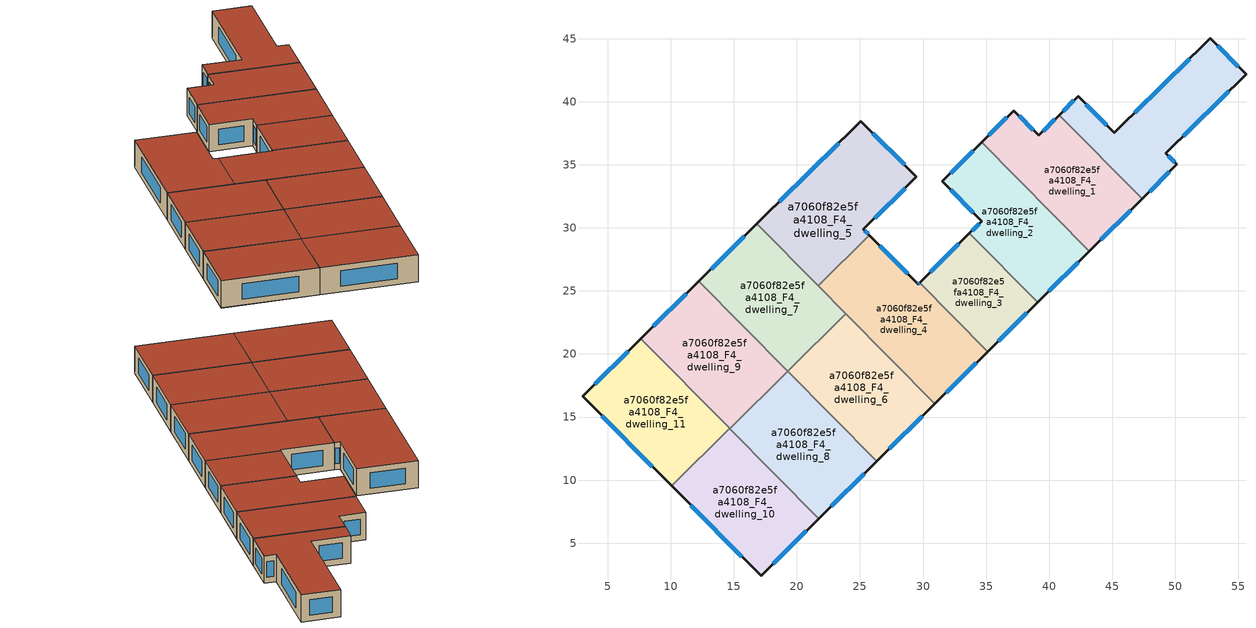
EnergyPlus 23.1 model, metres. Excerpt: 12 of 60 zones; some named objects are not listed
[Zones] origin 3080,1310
a7060f82e5fa4108_F4_dwelling_0
 floor to a7060f82e5fa4108_F3_dwelling_0 (EU_floor_Construction): 52.76,45.03 55.6,42.18 49.25,35.9 50.13,35.02 47.37,32.3 40.79,38.94 42.29,40.42 45.18,37.52 z12
 wall outside (EU_wall_Construction): 47.37,32.3 50.13,35.02 49.26,35.9 55.6,42.18 52.76,45.03 45.18,37.52 42.29,40.42 40.79,38.94 z12:15
 wall to a7060f82e5fa4108_F4_dwelling_1 (EU_wall_Construction): 40.8,38.94 47.37,32.3 z12:15
 window (EU_Window_Construction): 54.99,42.79 53.37,44.42 / 50.61,37.25 54.24,40.83 / 49.94,35.21 49.44,35.72 / 47.96,32.88 49.54,34.44 / 41.97,40.11 41.11,39.26 / 44.56,38.14 42.91,39.8 / 51.13,43.42 46.8,39.13 z12.64:14.36
 roof outside (EU_roof_Construction): 50.13,35.02 49.26,35.9 55.6,42.18 52.76,45.03 45.18,37.52 42.29,40.42 40.79,38.94 47.37,32.3 z15
a7060f82e5fa4108_F4_dwelling_1
 floor to a7060f82e5fa4108_F3_dwelling_1 (EU_floor_Construction): 40.79,38.94 47.37,32.3 43.19,28.16 34.66,36.79 37.2,39.29 39.16,37.33 z12
 wall outside (EU_wall_Construction): 43.19,28.16 47.37,32.3 / 40.79,38.94 39.16,37.33 37.2,39.29 34.66,36.79 z12:15
 wall to a7060f82e5fa4108_F4_dwelling_2 (EU_wall_Construction): 34.66,36.79 43.19,28.16 z12:15
 window (EU_Window_Construction): 44.09,29.05 46.48,31.41 / 36.65,38.76 35.2,37.32 / 38.74,37.75 37.62,38.87 / 40.45,38.6 39.51,37.67 z12.64:14.36
 roof outside (EU_roof_Construction): 47.37,32.3 40.79,38.94 39.16,37.33 37.2,39.29 34.66,36.79 43.19,28.16 z15
a7060f82e5fa4108_F4_dwelling_10
 floor to a7060f82e5fa4108_F3_dwelling_10 (EU_floor_Construction): 14.67,14.09 21.74,6.94 17.16,2.42 10.07,9.55 z12
 wall outside (EU_wall_Construction): 10.07,9.55 17.16,2.42 21.74,6.94 z12:15
 wall to a7060f82e5fa4108_F4_dwelling_8 (EU_wall_Construction): 21.74,6.94 14.68,14.08 z12:15
 wall to a7060f82e5fa4108_F4_dwelling_11 (EU_wall_Construction): 14.67,14.09 10.07,9.55 z12:15
 wall to a7060f82e5fa4108_F4_dwelling_9 (EU_wall_Construction): 14.68,14.08 14.67,14.09 z12:15
 window (EU_Window_Construction): 11.59,8.02 15.64,3.94 / 18.14,3.39 20.76,5.97 z12.64:14.36
 roof outside (EU_roof_Construction): 21.74,6.94 14.67,14.09 10.07,9.55 17.16,2.42 z15
a7060f82e5fa4108_F4_dwelling_11
 floor to a7060f82e5fa4108_F3_dwelling_11 (EU_floor_Construction): 7.63,21.21 14.67,14.09 10.07,9.55 3,16.64 z12
 wall outside (EU_wall_Construction): 7.63,21.21 3.01,16.64 10.07,9.55 z12:15
 wall to a7060f82e5fa4108_F4_dwelling_9 (EU_wall_Construction): 14.67,14.09 7.63,21.21 z12:15
 window (EU_Window_Construction): 4.52,15.12 8.55,11.07 / 6.64,20.23 4,17.62 z12.64:14.36
 roof outside (EU_roof_Construction): 14.67,14.09 7.63,21.21 3.01,16.64 10.07,9.55 z15
a7060f82e5fa4108_F4_dwelling_2
 floor to a7060f82e5fa4108_F3_dwelling_2 (EU_floor_Construction): 34.66,36.79 43.19,28.16 39.09,24.1 33.68,29.57 34.65,30.54 31.52,33.68 z12
 wall outside (EU_wall_Construction): 39.09,24.1 43.19,28.16 / 34.66,36.79 31.52,33.68 34.65,30.54 33.68,29.57 z12:15
 wall to a7060f82e5fa4108_F4_dwelling_3 (EU_wall_Construction): 33.68,29.57 39.09,24.1 z12:15
 window (EU_Window_Construction): 39.97,24.97 42.31,27.29 / 34.44,30.33 33.89,29.78 / 32.19,33.01 33.98,31.21 / 33.99,36.12 32.19,34.35 z12.64:14.36
 roof outside (EU_roof_Construction): 43.19,28.16 34.66,36.79 31.52,33.68 34.65,30.54 33.68,29.57 39.09,24.1 z15
a7060f82e5fa4108_F4_dwelling_3
 floor to a7060f82e5fa4108_F3_dwelling_3 (EU_floor_Construction): 33.68,29.57 39.09,24.1 35.13,20.19 29.72,25.66 z12
 wall outside (EU_wall_Construction): 35.13,20.19 39.09,24.1 / 33.68,29.57 29.72,25.66 z12:15
 wall to a7060f82e5fa4108_F4_dwelling_4 (EU_wall_Construction): 29.72,25.66 35.13,20.19 z12:15
 window (EU_Window_Construction): 35.98,21.03 38.24,23.26 / 32.83,28.73 30.57,26.5 z12.64:14.36
 roof outside (EU_roof_Construction): 39.09,24.1 33.68,29.57 29.72,25.66 35.13,20.19 z15
a7060f82e5fa4108_F4_dwelling_4
 floor to a7060f82e5fa4108_F3_dwelling_4 (EU_floor_Construction): 29.72,25.66 35.13,20.19 30.94,16.04 21.68,25.41 25.74,29.42 29.6,25.54 z12
 wall outside (EU_wall_Construction): 29.72,25.66 29.6,25.54 25.74,29.42 / 30.94,16.04 35.13,20.19 z12:15
 wall to a7060f82e5fa4108_F4_dwelling_5 (EU_wall_Construction): 25.74,29.42 21.68,25.41 z12:15
 wall to a7060f82e5fa4108_F4_dwelling_6 (EU_wall_Construction): 23.88,23.18 30.94,16.04 z12:15
 wall to a7060f82e5fa4108_F4_dwelling_7 (EU_wall_Construction): 21.68,25.41 23.88,23.18 z12:15
 window (EU_Window_Construction): 28.78,26.37 26.57,28.59 / 29.7,25.64 29.63,25.57 / 31.84,16.93 34.24,19.3 z12.64:14.36
 roof outside (EU_roof_Construction): 35.13,20.19 29.72,25.66 29.6,25.54 25.74,29.42 21.68,25.41 30.94,16.04 z15
a7060f82e5fa4108_F4_dwelling_5
 floor to a7060f82e5fa4108_F3_dwelling_5 (EU_floor_Construction): 25.07,38.46 29.48,34.05 25.27,29.88 25.74,29.42 21.68,25.41 16.83,30.31 z12
 wall outside (EU_wall_Construction): 25.74,29.42 25.28,29.88 29.48,34.05 25.07,38.46 16.83,30.31 z12:15
 wall to a7060f82e5fa4108_F4_dwelling_7 (EU_wall_Construction): 16.83,30.31 21.68,25.41 z12:15
 window (EU_Window_Construction): 23.3,36.72 18.59,32.06 / 28.53,34.99 26.01,37.52 / 26.17,30.77 28.58,33.16 / 25.64,29.52 25.37,29.78 z12.64:14.36
 roof outside (EU_roof_Construction): 25.74,29.42 25.28,29.88 29.48,34.05 25.07,38.46 16.83,30.31 21.68,25.41 z15
a7060f82e5fa4108_F4_dwelling_6
 floor to a7060f82e5fa4108_F3_dwelling_6 (EU_floor_Construction): 23.88,23.18 30.94,16.04 26.34,11.49 19.28,18.63 z12
 wall outside (EU_wall_Construction): 26.34,11.49 30.94,16.04 z12:15
 wall to a7060f82e5fa4108_F4_dwelling_8 (EU_wall_Construction): 19.28,18.63 26.34,11.49 z12:15
 wall to a7060f82e5fa4108_F4_dwelling_7 (EU_wall_Construction): 23.88,23.18 19.28,18.63 z12:15
 window (EU_Window_Construction): 27.33,12.47 29.95,15.07 z12.64:14.36
 roof outside (EU_roof_Construction): 30.94,16.04 23.88,23.18 19.28,18.63 26.34,11.49 z15
a7060f82e5fa4108_F4_dwelling_7
 floor to a7060f82e5fa4108_F3_dwelling_7 (EU_floor_Construction): 16.83,30.31 23.88,23.18 19.28,18.63 12.23,25.76 z12
 wall outside (EU_wall_Construction): 16.83,30.31 12.23,25.76 z12:15
 wall to a7060f82e5fa4108_F4_dwelling_9 (EU_wall_Construction): 12.23,25.76 19.28,18.63 z12:15
 window (EU_Window_Construction): 15.84,29.34 13.21,26.74 z12.64:14.36
 roof outside (EU_roof_Construction): 23.88,23.18 16.83,30.31 12.23,25.76 19.28,18.63 z15
a7060f82e5fa4108_F4_dwelling_8
 floor to a7060f82e5fa4108_F3_dwelling_8 (EU_floor_Construction): 19.28,18.63 26.34,11.49 21.74,6.94 14.68,14.08 z12
 wall outside (EU_wall_Construction): 21.74,6.94 26.34,11.49 z12:15
 wall to a7060f82e5fa4108_F4_dwelling_9 (EU_wall_Construction): 19.28,18.63 14.68,14.08 z12:15
 window (EU_Window_Construction): 22.73,7.92 25.35,10.52 z12.64:14.36
 roof outside (EU_roof_Construction): 26.34,11.49 19.28,18.63 14.68,14.08 21.74,6.94 z15
a7060f82e5fa4108_F4_dwelling_9
 floor to a7060f82e5fa4108_F3_dwelling_9 (EU_floor_Construction): 12.23,25.76 19.28,18.63 14.68,14.08 7.63,21.21 z12
 wall outside (EU_wall_Construction): 12.23,25.76 7.63,21.21 z12:15
 window (EU_Window_Construction): 11.24,24.79 8.61,22.19 z12.64:14.36
 roof outside (EU_roof_Construction): 19.28,18.63 12.23,25.76 7.63,21.21 14.68,14.08 z15
[Building]
EU S2 Campaign: North Axis=0; Terrain=City; Solar Distribution=FullExterior
[Site:Location]
Yerevan-Zvartnots.Intl.AP: Latitude=40.15; Longitude=44.383; Time Zone=4; Elevation=854
[SizingPeriod:WeatherFileDays]
AnnualSizingPeriod: Begin Month=1; Begin Day of Month=1; End Month=12; End Day of Month=31; Day of Week for Start Day=Monday; Use Weather File Daylight Saving Period=No; Use Weather File Rain and Snow Indicators=No
[MATERIAL]
EU_InternalMass_Material: Roughness=MediumRough; Thickness=0.1; Conductivity=1; Density=1800; Specific Heat=900; Thermal Absorptance=0.9; Solar Absorptance=0.7; Visible Absorptance=0.7
[MATERIAL:NOMASS] Roughness=MediumRough; Thermal Absorptance=0.9; Solar Absorptance=0.7; Visible Absorptance=0.7
Name | Thermal Resistance
EU_wall_NoMass | 1.05043
EU_roof_NoMass | 1.45357
EU_floor_NoMass | 0.478065
[WINDOWMATERIAL:SIMPLEGLAZINGSYSTEM]
EU_Window_SimpleGlazing: UFactor=2.5566; Solar Heat Gain Coefficient=0.75; Visible Transmittance=0.75
[CONSTRUCTION]
EU_wall_Construction: EU_wall_NoMass
EU_roof_Construction: EU_roof_NoMass
EU_floor_Construction: EU_floor_NoMass
EU_Window_Construction: EU_Window_SimpleGlazing
EU_InternalMass_Construction: EU_InternalMass_Material
[ZONE] Type=1; Multiplier=1; Ceiling Height=autocalculate; Floor Area=autocalculate; Part of Total Floor Area=Yes
Name | Volume
a7060f82e5fa4108_F4_dwelling_0; a7060f82e5fa4108_F4_dwelling_10 | 194.748
a7060f82e5fa4108_F4_dwelling_1 | 194.738
a7060f82e5fa4108_F4_dwelling_11 | 194.739
a7060f82e5fa4108_F4_dwelling_2 | 191.966
a7060f82e5fa4108_F4_dwelling_3 | 128.284
a7060f82e5fa4108_F4_dwelling_4 | 230.124
a7060f82e5fa4108_F4_dwelling_5 | 228.623
a7060f82e5fa4108_F4_dwelling_6 | 194.707
a7060f82e5fa4108_F4_dwelling_7 | 194.721
a7060f82e5fa4108_F4_dwelling_8 | 194.75
a7060f82e5fa4108_F4_dwelling_9 | 194.763
[INTERNALMASS] Construction=EU_InternalMass_Construction
Name | Zone or ZoneList | Surface Area
a7060f82e5fa4108_F4_dwelling_0_EU_InternalMass | a7060f82e5fa4108_F4_dwelling_0 | 64.9159
a7060f82e5fa4108_F4_dwelling_1_EU_InternalMass | a7060f82e5fa4108_F4_dwelling_1 | 64.9126
a7060f82e5fa4108_F4_dwelling_2_EU_InternalMass | a7060f82e5fa4108_F4_dwelling_2 | 63.9889
a7060f82e5fa4108_F4_dwelling_3_EU_InternalMass | a7060f82e5fa4108_F4_dwelling_3 | 42.7654
a7060f82e5fa4108_F4_dwelling_4_EU_InternalMass | a7060f82e5fa4108_F4_dwelling_4 | 76.7035
a7060f82e5fa4108_F4_dwelling_5_EU_InternalMass | a7060f82e5fa4108_F4_dwelling_5 | 76.2069
a7060f82e5fa4108_F4_dwelling_6_EU_InternalMass | a7060f82e5fa4108_F4_dwelling_6 | 64.9024
a7060f82e5fa4108_F4_dwelling_7_EU_InternalMass | a7060f82e5fa4108_F4_dwelling_7 | 64.907
a7060f82e5fa4108_F4_dwelling_8_EU_InternalMass | a7060f82e5fa4108_F4_dwelling_8 | 64.9166
a7060f82e5fa4108_F4_dwelling_9_EU_InternalMass | a7060f82e5fa4108_F4_dwelling_9 | 64.9212
a7060f82e5fa4108_F4_dwelling_10_EU_InternalMass | a7060f82e5fa4108_F4_dwelling_10 | 64.9162
a7060f82e5fa4108_F4_dwelling_11_EU_InternalMass | a7060f82e5fa4108_F4_dwelling_11 | 64.9132
[OTHEREQUIPMENT] Fuel Type=Electricity; Design Level Calculation Method=Watts/Area; Power per Zone Floor Area=1; Fraction Latent=0; Fraction Radiant=0; Fraction Lost=0; Carbon Dioxide Generation Rate=0; EndUse Subcategory=EU_Step8_InternalGains
Name | Zone or ZoneList or Space or SpaceList | Schedule
EU_Step8_InternalGain_a7060f82e5fa4108_F4_dwelling_0_f000 | a7060f82e5fa4108_F4_dwelling_0 | EU_Step8_GainSchedule_a7060f82e5fa4108_F4_dwelling_0_f000
EU_Step8_InternalGain_a7060f82e5fa4108_F4_dwelling_1_f000 | a7060f82e5fa4108_F4_dwelling_1 | EU_Step8_GainSchedule_a7060f82e5fa4108_F4_dwelling_1_f000
EU_Step8_InternalGain_a7060f82e5fa4108_F4_dwelling_2_f000 | a7060f82e5fa4108_F4_dwelling_2 | EU_Step8_GainSchedule_a7060f82e5fa4108_F4_dwelling_2_f000
EU_Step8_InternalGain_a7060f82e5fa4108_F4_dwelling_3_f000 | a7060f82e5fa4108_F4_dwelling_3 | EU_Step8_GainSchedule_a7060f82e5fa4108_F4_dwelling_3_f000
EU_Step8_InternalGain_a7060f82e5fa4108_F4_dwelling_4_f000 | a7060f82e5fa4108_F4_dwelling_4 | EU_Step8_GainSchedule_a7060f82e5fa4108_F4_dwelling_4_f000
EU_Step8_InternalGain_a7060f82e5fa4108_F4_dwelling_5_f000 | a7060f82e5fa4108_F4_dwelling_5 | EU_Step8_GainSchedule_a7060f82e5fa4108_F4_dwelling_5_f000
EU_Step8_InternalGain_a7060f82e5fa4108_F4_dwelling_6_f000 | a7060f82e5fa4108_F4_dwelling_6 | EU_Step8_GainSchedule_a7060f82e5fa4108_F4_dwelling_6_f000
EU_Step8_InternalGain_a7060f82e5fa4108_F4_dwelling_7_f000 | a7060f82e5fa4108_F4_dwelling_7 | EU_Step8_GainSchedule_a7060f82e5fa4108_F4_dwelling_7_f000
EU_Step8_InternalGain_a7060f82e5fa4108_F4_dwelling_8_f000 | a7060f82e5fa4108_F4_dwelling_8 | EU_Step8_GainSchedule_a7060f82e5fa4108_F4_dwelling_8_f000
EU_Step8_InternalGain_a7060f82e5fa4108_F4_dwelling_9_f000 | a7060f82e5fa4108_F4_dwelling_9 | EU_Step8_GainSchedule_a7060f82e5fa4108_F4_dwelling_9_f000
EU_Step8_InternalGain_a7060f82e5fa4108_F4_dwelling_10_f000 | a7060f82e5fa4108_F4_dwelling_10 | EU_Step8_GainSchedule_a7060f82e5fa4108_F4_dwelling_10_f000
EU_Step8_InternalGain_a7060f82e5fa4108_F4_dwelling_11_f000 | a7060f82e5fa4108_F4_dwelling_11 | EU_Step8_GainSchedule_a7060f82e5fa4108_F4_dwelling_11_f000
[ZONEVENTILATION:DESIGNFLOWRATE] Schedule=EU_AlwaysOn; Design Flow Rate Calculation Method=AirChanges/Hour; Air Changes per Hour=0.557805; Ventilation Type=Natural; Fan Pressure Rise=0; Fan Total Efficiency=1; Constant Term Coefficient=1; Temperature Term Coefficient=0; Velocity Term Coefficient=0; Velocity Squared Term Coefficient=0; Minimum Indoor Temperature=-100; Maximum Indoor Temperature=100; Delta Temperature=-100; Minimum Outdoor Temperature=-100; Maximum Outdoor Temperature=100; Maximum Wind Speed=40
Name | Zone or ZoneList or Space or SpaceList
EU_ConstantAir_a7060f82e5fa4108_F4_dwelling_0 | a7060f82e5fa4108_F4_dwelling_0
EU_ConstantAir_a7060f82e5fa4108_F4_dwelling_1 | a7060f82e5fa4108_F4_dwelling_1
EU_ConstantAir_a7060f82e5fa4108_F4_dwelling_2 | a7060f82e5fa4108_F4_dwelling_2
EU_ConstantAir_a7060f82e5fa4108_F4_dwelling_3 | a7060f82e5fa4108_F4_dwelling_3
EU_ConstantAir_a7060f82e5fa4108_F4_dwelling_4 | a7060f82e5fa4108_F4_dwelling_4
EU_ConstantAir_a7060f82e5fa4108_F4_dwelling_5 | a7060f82e5fa4108_F4_dwelling_5
EU_ConstantAir_a7060f82e5fa4108_F4_dwelling_6 | a7060f82e5fa4108_F4_dwelling_6
EU_ConstantAir_a7060f82e5fa4108_F4_dwelling_7 | a7060f82e5fa4108_F4_dwelling_7
EU_ConstantAir_a7060f82e5fa4108_F4_dwelling_8 | a7060f82e5fa4108_F4_dwelling_8
EU_ConstantAir_a7060f82e5fa4108_F4_dwelling_9 | a7060f82e5fa4108_F4_dwelling_9
EU_ConstantAir_a7060f82e5fa4108_F4_dwelling_10 | a7060f82e5fa4108_F4_dwelling_10
EU_ConstantAir_a7060f82e5fa4108_F4_dwelling_11 | a7060f82e5fa4108_F4_dwelling_11
[HVACTEMPLATE:ZONE:IDEALLOADSAIRSYSTEM] System Availability Schedule=EU_AlwaysOn; Maximum Heating Supply Air Temperature=50; Minimum Cooling Supply Air Temperature=13; Maximum Heating Supply Air Humidity Ratio=0.0156; Minimum Cooling Supply Air Humidity Ratio=0.0077; Heating Limit=NoLimit; Cooling Limit=NoLimit; Heating Availability Schedule=EU_AlwaysOn; Cooling Availability Schedule=EU_CoolingOff; Dehumidification Control Type=ConstantSensibleHeatRatio; Cooling Sensible Heat Ratio=0.7; Dehumidification Setpoint=60; Humidification Control Type=None; Humidification Setpoint=30; Outdoor Air Method=None; Outdoor Air Flow Rate per Person=0.00944; Outdoor Air Flow Rate per Zone Floor Area=0; Outdoor Air Flow Rate per Zone=0; Demand Controlled Ventilation Type=None; Outdoor Air Economizer Type=NoEconomizer; Heat Recovery Type=None; Sensible Heat Recovery Effectiveness=0.7; Latent Heat Recovery Effectiveness=0.65
Name | Template Thermostat
a7060f82e5fa4108_F4_dwelling_0 | EU_HeatOnly_a7060f82e5fa4108_F4_dwelling_0
a7060f82e5fa4108_F4_dwelling_1 | EU_HeatOnly_a7060f82e5fa4108_F4_dwelling_1
a7060f82e5fa4108_F4_dwelling_2 | EU_HeatOnly_a7060f82e5fa4108_F4_dwelling_2
a7060f82e5fa4108_F4_dwelling_3 | EU_HeatOnly_a7060f82e5fa4108_F4_dwelling_3
a7060f82e5fa4108_F4_dwelling_4 | EU_HeatOnly_a7060f82e5fa4108_F4_dwelling_4
a7060f82e5fa4108_F4_dwelling_5 | EU_HeatOnly_a7060f82e5fa4108_F4_dwelling_5
a7060f82e5fa4108_F4_dwelling_6 | EU_HeatOnly_a7060f82e5fa4108_F4_dwelling_6
a7060f82e5fa4108_F4_dwelling_7 | EU_HeatOnly_a7060f82e5fa4108_F4_dwelling_7
a7060f82e5fa4108_F4_dwelling_8 | EU_HeatOnly_a7060f82e5fa4108_F4_dwelling_8
a7060f82e5fa4108_F4_dwelling_9 | EU_HeatOnly_a7060f82e5fa4108_F4_dwelling_9
a7060f82e5fa4108_F4_dwelling_10 | EU_HeatOnly_a7060f82e5fa4108_F4_dwelling_10
a7060f82e5fa4108_F4_dwelling_11 | EU_HeatOnly_a7060f82e5fa4108_F4_dwelling_11
[SIZING:ZONE] Zone Cooling Design Supply Air Temperature Input Method=SupplyAirTemperature; Zone Cooling Design Supply Air Temperature=13; Zone Heating Design Supply Air Temperature Input Method=SupplyAirTemperature; Zone Heating Design Supply Air Temperature=50; Zone Cooling Design Supply Air Humidity Ratio=0.008; Zone Heating Design Supply Air Humidity Ratio=0.008; Cooling Design Air Flow Method=DesignDay; Cooling Design Air Flow Rate=0; Cooling Minimum Air Flow per Zone Floor Area=0.000762; Cooling Minimum Air Flow=0; Cooling Minimum Air Flow Fraction=0.2; Heating Design Air Flow Method=DesignDay; Heating Design Air Flow Rate=0; Heating Maximum Air Flow per Zone Floor Area=0.002032; Heating Maximum Air Flow=0.141576; Heating Maximum Air Flow Fraction=0.3; Account for Dedicated Outdoor Air System=No; Dedicated Outdoor Air System Control Strategy=NeutralSupplyAir; Dedicated Outdoor Air Low Setpoint Temperature for Design=autosize; Dedicated Outdoor Air High Setpoint Temperature for Design=autosize; Zone Load Sizing Method=Sensible Load Only No Latent Load; Zone Latent Cooling Design Supply Air Humidity Ratio Input Method=HumidityRatioDifference; Zone Cooling Design Supply Air Humidity Ratio Difference=0.005; Zone Latent Heating Design Supply Air Humidity Ratio Input Method=HumidityRatioDifference; Zone Humidification Design Supply Air Humidity Ratio Difference=0.005
a7060f82e5fa4108_F4_dwelling_0; a7060f82e5fa4108_F4_dwelling_1; a7060f82e5fa4108_F4_dwelling_2; a7060f82e5fa4108_F4_dwelling_3; a7060f82e5fa4108_F4_dwelling_4; a7060f82e5fa4108_F4_dwelling_5; a7060f82e5fa4108_F4_dwelling_6; a7060f82e5fa4108_F4_dwelling_7; a7060f82e5fa4108_F4_dwelling_8; a7060f82e5fa4108_F4_dwelling_9; a7060f82e5fa4108_F4_dwelling_10; a7060f82e5fa4108_F4_dwelling_11
[SCHEDULE:CONSTANT]
Name | Hourly Value
EU_AlwaysOn | 1
EU_CoolingOff | 0
[SCHEDULE:FILE] Column Number=1; Rows to Skip at Top=0; Number of Hours of Data=8760; Column Separator=Comma; Interpolate to Timestep=No; Minutes per Item=60; Adjust Schedule for Daylight Savings=Yes
Name | File
EU_Step8_GainSchedule_a7060f82e5fa4108_F4_dwelling_0_f000 | ../../schedules/a7060f82e5fa4108/a7060f82e5fa4108_F4_dwelling_0_f000_gain.csv
EU_Step8_GainSchedule_a7060f82e5fa4108_F4_dwelling_1_f000 | ../../schedules/a7060f82e5fa4108/a7060f82e5fa4108_F4_dwelling_1_f000_gain.csv
EU_Step8_GainSchedule_a7060f82e5fa4108_F4_dwelling_2_f000 | ../../schedules/a7060f82e5fa4108/a7060f82e5fa4108_F4_dwelling_2_f000_gain.csv
EU_Step8_GainSchedule_a7060f82e5fa4108_F4_dwelling_3_f000 | ../../schedules/a7060f82e5fa4108/a7060f82e5fa4108_F4_dwelling_3_f000_gain.csv
EU_Step8_GainSchedule_a7060f82e5fa4108_F4_dwelling_4_f000 | ../../schedules/a7060f82e5fa4108/a7060f82e5fa4108_F4_dwelling_4_f000_gain.csv
EU_Step8_GainSchedule_a7060f82e5fa4108_F4_dwelling_5_f000 | ../../schedules/a7060f82e5fa4108/a7060f82e5fa4108_F4_dwelling_5_f000_gain.csv
EU_Step8_GainSchedule_a7060f82e5fa4108_F4_dwelling_6_f000 | ../../schedules/a7060f82e5fa4108/a7060f82e5fa4108_F4_dwelling_6_f000_gain.csv
EU_Step8_GainSchedule_a7060f82e5fa4108_F4_dwelling_7_f000 | ../../schedules/a7060f82e5fa4108/a7060f82e5fa4108_F4_dwelling_7_f000_gain.csv
EU_Step8_GainSchedule_a7060f82e5fa4108_F4_dwelling_8_f000 | ../../schedules/a7060f82e5fa4108/a7060f82e5fa4108_F4_dwelling_8_f000_gain.csv
EU_Step8_GainSchedule_a7060f82e5fa4108_F4_dwelling_9_f000 | ../../schedules/a7060f82e5fa4108/a7060f82e5fa4108_F4_dwelling_9_f000_gain.csv
EU_Step8_GainSchedule_a7060f82e5fa4108_F4_dwelling_10_f000 | ../../schedules/a7060f82e5fa4108/a7060f82e5fa4108_F4_dwelling_10_f000_gain.csv
EU_Step8_GainSchedule_a7060f82e5fa4108_F4_dwelling_11_f000 | ../../schedules/a7060f82e5fa4108/a7060f82e5fa4108_F4_dwelling_11_f000_gain.csv
